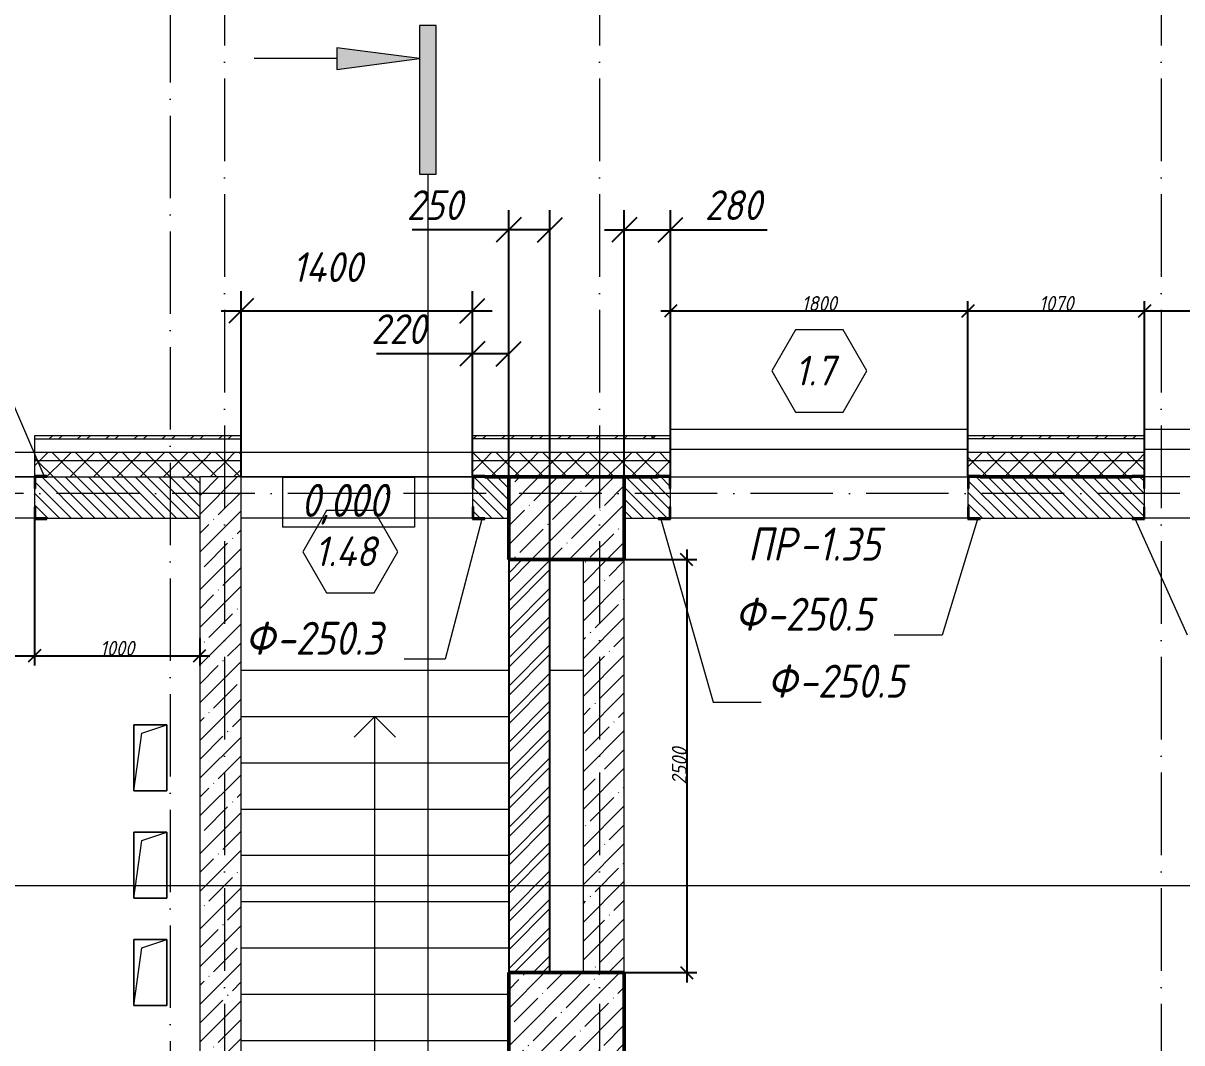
# Model space of a CAD drawing. Header units: millimetres. Extents: x -401725 to 250493, y 305116 to 802890.
# Drawn here: x -154940 to -147926, y 626973 to 633144 of the extents above; entities that cross this region are included whole.
import ezdxf

# ---------------------------------------------------------------- set-up
doc = ezdxf.new("R2010")
doc.units = ezdxf.units.MM
doc.linetypes.add('50_200_ШТРИХ_1Т_ш5_п1_п1_', pattern=[700, 500, -100, 0, -100])
for name, color, linetype, lineweight in [('A-____-____-DIMS', 7, 'Continuous', 9), ('A-DOOR-____-IDEN', 7, 'Continuous', 9), ('A-FLOR-____-OTLN', 7, 'Continuous', 9), ('A-GENM-____-IDEN', 7, 'Continuous', 9), ('A-GENM-____-MCUT', 7, 'Continuous', 25), ('A-GENM-____-OTLN', 7, 'Continuous', 9), ('A-GENM-____-OTLN-1', 7, 'Continuous', 25), ('A-GLAZ-____-OTLN', 7, 'Continuous', 9), ('A-WALL-____-MCUT', 7, 'Continuous', 13), ('A-WALL-____-MCUT-1', 7, 'Continuous', 9), ('A-WALL-____-MCUT-2', 7, 'Continuous', 50), ('A-WALL-____-MCUT-3', 7, 'Continuous', 9), ('A-WALL-____-OTLN', 7, 'Continuous', 9), ('A-WALL-____-PATT-1', 7, 'Continuous', 9), ('G-____-____-DIMS', 7, 'Continuous', 9), ('G-____-____-SYMB', 7, 'Continuous', 9), ('S-COLS-____-MCUT', 7, 'Continuous', 50), ('S-COLS-____-OTLN', 7, 'Continuous', 9), ('S-GRID-____-OTLN-1', 7, '50_200_ШТРИХ_1Т_ш5_п1_п1_', 9), ('S-STRS-____-OTLN-1', 7, 'Continuous', 9)]:
    doc.layers.add(name, color=color, linetype=linetype, lineweight=lineweight)
for name, color, linetype, lineweight, true_color in [('A-WALL-____-MCUT-6', 7, 'Continuous', 25, 0x000000), ('A-WALL-____-MCUT-7', 7, 'Continuous', 9, 0x000000), ('A-WALL-____-PATT-2', 7, 'Continuous', 9, 0x787878), ('A-WALL-____-PATT-6', 7, 'Continuous', 9, 0x000000), ('A-WALL-FNSH-MCUT-3', 7, 'Continuous', 9, 0x000000), ('G-____-____-SYMB-1', 9, 'Continuous', 9, 0x808080), ('G-____-____-SYMB-2', 7, 'Continuous', 9, 0x000000)]:
    doc.layers.add(name, color=color, linetype=linetype, lineweight=lineweight, true_color=true_color)
doc.styles.add('ISOCPEUR_I_10', font='isocpeui.ttf', dxfattribs={"width": 0.9, "height": 180})
doc.styles.add('ISOCPEUR_I_14', font='isocpeui.ttf', dxfattribs={"width": 0.9, "height": 180})
doc.styles.add('ISOCPEUR_I_2', font='isocpeui.ttf', dxfattribs={"width": 0.85, "height": 2.3})
doc.styles.add('ISOCPEUR_I_7', font='isocpeui.ttf', dxfattribs={"width": 0.9, "height": 90})
doc.dimstyles.new('ISO-1_8_0_9К_СРЕДНИЙ_Кладочные_2', dxfattribs={"dimscale": 304.8, "dimtxt": 89.638306, "dimasz": 0.246063, "dimexe": 0.19685, "dimexo": 0, "dimgap": 0, "dimtad": 1, "dimdec": 3, "dimrnd": 0.001, "dimdsep": 46, "dimtxsty": 'ISOCPEUR_I_7', "dimblk1": 'OBLIQUE', "dimblk2": 'OBLIQUE', "dimsah": 1, "dimcen": 0.09, "dimdle": 0.19685, "dimazin": 0, "dimtfac": 1, "dimtdec": 4, "dimtix": 1, "dimtmove": 1, "dimatfit": 3, "dimfxl": 1, "dimtvp": 1, "dimtolj": 1, "dimtzin": 0, "dimarcsym": 2})
doc.dimstyles.new('ISO-1_8_0_9К_СРЕДНИЙ_Кладочные_3', dxfattribs={"dimscale": 304.8, "dimtxt": 179.276612, "dimasz": 0.492126, "dimexe": 0.393701, "dimexo": 0, "dimgap": 0, "dimtad": 1, "dimdec": 3, "dimrnd": 0.001, "dimdsep": 46, "dimtxsty": 'ISOCPEUR_I_10', "dimblk1": 'OBLIQUE', "dimblk2": 'OBLIQUE', "dimsah": 1, "dimcen": 0.09, "dimdle": 0.393701, "dimazin": 0, "dimtfac": 1, "dimtdec": 4, "dimtix": 1, "dimtmove": 0, "dimatfit": 3, "dimfxl": 1, "dimtvp": 1, "dimtolj": 1, "dimtzin": 0, "dimarcsym": 2})
doc.dimstyles.new('ISO-1_8_0_9К_СРЕДНИЙ_Кладочные_4', dxfattribs={"dimscale": 304.8, "dimtxt": 179.276612, "dimasz": 0.492126, "dimexe": 0.393701, "dimexo": 0, "dimgap": 0, "dimtad": 1, "dimdec": 3, "dimrnd": 0.001, "dimdsep": 46, "dimtxsty": 'ISOCPEUR_I_10', "dimblk1": 'OBLIQUE', "dimblk2": 'OBLIQUE', "dimsah": 1, "dimcen": 0.09, "dimdle": 0.393701, "dimazin": 0, "dimtfac": 1, "dimtdec": 4, "dimtix": 1, "dimtmove": 1, "dimatfit": 3, "dimfxl": 1, "dimtvp": 1, "dimtolj": 1, "dimtzin": 0, "dimarcsym": 2})
pattern_1 = [(45, (-175000.74, 544716.51), (-114.04925, 114.04925), []), (45, (-174886.69, 544716.51), (-114.04925, 114.04925), [201.612, -40.322, 3.353, -36.97])]
pattern_2 = [(45, (-175000.74, 544716.51), (-85.53659, 85.53659), []), (45, (-174943.71, 544716.51), (-85.53659, 85.53659), [])]
pattern_3 = [(135, (-175000.736, 544716.51), (-35.35534, -35.35534), [])]
pattern_4 = [(45, (-175000.74, 544716.51), (-70.71068, 70.71068), []), (135, (-175000.74, 544716.51), (-70.71068, -70.71068), [])]

# ---------------------------------------------------------------- blocks, each defined once
blk = doc.blocks.new('BSC_Колонна _Прямоугольная - 500х700-V83-АР1_Кладочный план 1 этажа в осях 1-64_Ю-ЯЯ')
at = {"layer": 'S-COLS-____-OTLN'}
h = blk.add_hatch(dxfattribs=at)
h.set_pattern_fill('FP_85', color=256, style=0, pattern_type=2)
h.set_pattern_definition([(315, (-82431.04, 23350), (114.04925, 114.04925), []), (315, (-82431.04, 23235.95), (114.04925, 114.04925), [201.613, -40.323, 3.353, -36.97])])
h.paths.add_polyline_path([(-250, -350), (250, -350), (250, 350), (-250, 350)], flags=0)
at = {"layer": 'S-COLS-____-MCUT'}
for p, q in [((250, 350), (-250, 350)), ((-250, 350), (-250, -350)), ((250, -350), (250, 350)), ((-250, -350), (250, -350))]:
    blk.add_line(p, q, dxfattribs=at)
blk = doc.blocks.new('Фахверк_СКБ_Уголок - 250_2700-27497298-АР1_Кладочный план 1 этажа в осях 1-64_Ю-ЯЯ')
at = {"layer": 'A-GENM-____-MCUT'}
for p, q in [((200, 181), (125, 181)), ((125, 181), (125, 106)), ((131, 106), (131, 175)), ((131, 175), (200, 175)), ((200, 175), (200, 181)), ((125, 106), (131, 106)), ((131, -6), (125, -6)), ((125, -6), (125, -81)), ((131, -75), (131, -6)), ((125, -81), (200, -81)), ((200, -75), (131, -75)), ((200, -81), (200, -75))]:
    blk.add_line(p, q, dxfattribs=at)
blk = doc.blocks.new('Фахверк_СКБ_Уголок - 250_3520-27500975-АР1_Кладочный план 1 этажа в осях 1-64_Ю-ЯЯ')
at = {"layer": 'A-GENM-____-MCUT'}
for p, q in [((200, 181), (125, 181)), ((125, 181), (125, 106)), ((131, 106), (131, 175)), ((131, 175), (200, 175)), ((200, 175), (200, 181)), ((125, 106), (131, 106)), ((131, -6), (125, -6)), ((125, -6), (125, -81)), ((131, -75), (131, -6)), ((125, -81), (200, -81)), ((200, -75), (131, -75)), ((200, -81), (200, -75))]:
    blk.add_line(p, q, dxfattribs=at)
blk = doc.blocks.new('AR_Отверстие прямоугольное _в плите_ - AR_Отверстие прямоугольное _в плите_-30229371-АР1_Кладочный план 1 этажа в осях 1-64_Ю-ЯЯ')
at = {"layer": 'A-GENM-____-OTLN'}
for p, q in [((100, 200), (-100, 200)), ((-100, 200), (-100, -200)), ((-100, -200), (-50, 150)), ((-50, 150), (100, 200)), ((100, -200), (100, 200)), ((-100, -200), (100, -200))]:
    blk.add_line(p, q, dxfattribs=at)
blk = doc.blocks.new('Отлив_СКБ - Отлив витража_120_НВФ-31885689-АР1_Кладочный план 1 этажа в осях 1-64_Ю-ЯЯ')
at = {"layer": 'A-GLAZ-____-OTLN'}
for p, q in [((0, 83), (0, 120)), ((1800, 120), (0, 120)), ((1800, 120), (1800, 83)), ((0, 2), (1800, 2)), ((1800, 0), (0, 0))]:
    blk.add_line(p, q, dxfattribs=at)
blk = doc.blocks.new('Разрез - Заголовок разреза-10218885-АР1_Кладочный план 1 этажа в осях 1-64_Ю-ЯЯ')
at = {"layer": 'G-____-____-SYMB'}
for points in [[(0, 0.5), (0, -0.5), (-9, -0.5), (-9, 0.5)], [(-6.342, -5.5), (-7.658, -5.5), (-7, -0.5)]]:
    blk.add_hatch(color=256, dxfattribs=at).paths.add_polyline_path(points, flags=0)
for p, q in [((0, 0.5), (-9, 0.5)), ((-9, 0.5), (-9, -0.5)), ((0, -0.5), (0, 0.5)), ((-9, -0.5), (0, -0.5)), ((-7, -0.5), (-7.658, -5.5)), ((-6.342, -5.5), (-7, -0.5)), ((-7.658, -5.5), (-6.342, -5.5)), ((-7, -5.5), (-7, -10.5))]:
    blk.add_line(p, q, dxfattribs=at)
blk = doc.blocks.new('Марка проема - марка проема-27336095-АР1_Кладочный план 1 этажа в осях 1-64_Ю-ЯЯ')
at = {"layer": 'A-DOOR-____-IDEN'}
for p, q in [((-1.439, 0.159), (-2.877, -2.333)), ((1.439, 0.159), (-1.439, 0.159)), ((2.877, -2.333), (1.439, 0.159)), ((-2.877, -2.333), (-1.439, -4.825)), ((1.439, -4.825), (2.877, -2.333)), ((-1.439, -4.825), (1.439, -4.825))]:
    blk.add_line(p, q, dxfattribs=at)
blk = doc.blocks.new('_Oblique')
at = {"color": 0, "linetype": 'ByBlock', "lineweight": -2}
blk.add_line((-0.5, -0.5), (0.5, 0.5), dxfattribs=at)
blk = doc.blocks.new('*D12322')
at = {"layer": 'A-____-____-DIMS', "color": 0, "lineweight": -2, "transparency": 16777216}
for p, q in [((-154870.7, 630141.6), (-154870.7, 629255.6)), ((-156170.7, 629897.6), (-156170.7, 629255.6)), ((-156230.7, 629315.6), (-154810.7, 629315.6))]:
    blk.add_line(p, q, dxfattribs=at)
at = {"layer": 'Defpoints', "color": 0, "transparency": 16777216}
for p in [(-154870.7, 630141.6), (-156170.7, 629897.6), (-154870.7, 629315.6)]:
    blk.add_point(p, dxfattribs=at)
at = {"layer": 'A-____-____-DIMS', "color": 0, "lineweight": -2, "transparency": 16777216, "xscale": 75, "yscale": 75, "zscale": 75, "rotation": 180}
blk.add_blockref('_Oblique', (-156170.7, 629315.6), dxfattribs=at)
at = {"layer": 'A-____-____-DIMS', "color": 0, "lineweight": -2, "transparency": 16777216, "xscale": 75, "yscale": 75, "zscale": 75}
blk.add_blockref('_Oblique', (-154870.7, 629315.6), dxfattribs=at)
at = {"layer": 'A-____-____-DIMS', "color": 0, "transparency": 16777216, "insert": (-155520.7, 629360.6), "char_height": 90, "width": 504.733, "attachment_point": 5, "style": 'ISOCPEUR_I_7'}
blk.add_mtext('\\A1;1300', dxfattribs=at)
blk = doc.blocks.new('*D12323')
at = {"layer": 'A-____-____-DIMS', "color": 0, "lineweight": -2, "transparency": 16777216}
for p, q in [((-154870.7, 630141.6), (-154870.7, 629255.6)), ((-153870.7, 629421.6), (-153870.7, 629255.6)), ((-154930.7, 629315.6), (-153810.7, 629315.6))]:
    blk.add_line(p, q, dxfattribs=at)
at = {"layer": 'Defpoints', "color": 0, "transparency": 16777216}
for p in [(-154870.7, 630141.6), (-153870.7, 629421.6), (-153870.7, 629315.6)]:
    blk.add_point(p, dxfattribs=at)
at = {"layer": 'A-____-____-DIMS', "color": 0, "lineweight": -2, "transparency": 16777216, "xscale": 75, "yscale": 75, "zscale": 75, "rotation": 180}
blk.add_blockref('_Oblique', (-154870.7, 629315.6), dxfattribs=at)
at = {"layer": 'A-____-____-DIMS', "color": 0, "lineweight": -2, "transparency": 16777216, "xscale": 75, "yscale": 75, "zscale": 75}
blk.add_blockref('_Oblique', (-153870.7, 629315.6), dxfattribs=at)
at = {"layer": 'A-____-____-DIMS', "color": 0, "transparency": 16777216, "insert": (-154370.7, 629360.6), "char_height": 90, "width": 504.733, "attachment_point": 5, "style": 'ISOCPEUR_I_7'}
blk.add_mtext('\\A1;1000', dxfattribs=at)
blk = doc.blocks.new('*D12191')
at = {"layer": 'A-____-____-DIMS', "color": 0, "lineweight": -2, "transparency": 16777216}
for p, q in [((-153620.7, 630397.6), (-153620.7, 631522.7)), ((-152220.7, 630403.6), (-152220.7, 631522.7)), ((-153740.7, 631402.7), (-152100.7, 631402.7))]:
    blk.add_line(p, q, dxfattribs=at)
at = {"layer": 'Defpoints', "color": 0, "transparency": 16777216}
for p in [(-152220.7, 631402.7), (-153620.7, 630397.6), (-152220.7, 630403.6)]:
    blk.add_point(p, dxfattribs=at)
at = {"layer": 'A-____-____-DIMS', "color": 0, "lineweight": -2, "transparency": 16777216, "xscale": 150, "yscale": 150, "zscale": 150, "rotation": 180}
blk.add_blockref('_Oblique', (-153620.7, 631402.7), dxfattribs=at)
at = {"layer": 'A-____-____-DIMS', "color": 0, "lineweight": -2, "transparency": 16777216, "xscale": 150, "yscale": 150, "zscale": 150}
blk.add_blockref('_Oblique', (-152220.7, 631402.7), dxfattribs=at)
at = {"layer": 'A-____-____-DIMS', "color": 0, "transparency": 16777216, "insert": (-153310.4, 631757.8), "char_height": 180, "width": 521.281, "attachment_point": 1, "line_spacing_factor": 1.149209, "style": 'ISOCPEUR_I_10'}
blk.add_mtext('\\A1;1400', dxfattribs=at)
blk = doc.blocks.new('*D12192')
at = {"layer": 'A-____-____-DIMS', "color": 0, "lineweight": -2, "transparency": 16777216}
for p, q in [((-152220.7, 630403.6), (-152220.7, 631262.6)), ((-152000.7, 630397.6), (-152000.7, 631262.6)), ((-152220.7, 631142.6), (-152800.7, 631142.6)), ((-152000.7, 631142.6), (-152340.7, 631142.6))]:
    blk.add_line(p, q, dxfattribs=at)
at = {"layer": 'Defpoints', "color": 0, "transparency": 16777216}
for p in [(-152000.7, 631142.6), (-152220.7, 630403.6), (-152000.7, 630397.6)]:
    blk.add_point(p, dxfattribs=at)
at = {"layer": 'A-____-____-DIMS', "color": 0, "lineweight": -2, "transparency": 16777216, "xscale": 150, "yscale": 150, "zscale": 150, "rotation": 180}
blk.add_blockref('_Oblique', (-152220.7, 631142.6), dxfattribs=at)
at = {"layer": 'A-____-____-DIMS', "color": 0, "lineweight": -2, "transparency": 16777216, "xscale": 150, "yscale": 150, "zscale": 150}
blk.add_blockref('_Oblique', (-152000.7, 631142.6), dxfattribs=at)
at = {"layer": 'A-____-____-DIMS', "color": 0, "transparency": 16777216, "insert": (-152833.5, 631382.6), "char_height": 180, "width": 409.578, "attachment_point": 1, "line_spacing_factor": 1.149209, "style": 'ISOCPEUR_I_10'}
blk.add_mtext('\\A1;220', dxfattribs=at)
blk = doc.blocks.new('*D12193')
at = {"layer": 'A-____-____-DIMS', "color": 0, "lineweight": -2, "transparency": 16777216}
for p, q in [((-152000.7, 630397.6), (-152000.7, 632013)), ((-151750.7, 629897.6), (-151750.7, 632013)), ((-152000.7, 631893), (-152585.9, 631893)), ((-151750.7, 631893), (-152120.7, 631893))]:
    blk.add_line(p, q, dxfattribs=at)
at = {"layer": 'Defpoints', "color": 0, "transparency": 16777216}
for p in [(-151750.7, 631893), (-152000.7, 630397.6), (-151750.7, 629897.6)]:
    blk.add_point(p, dxfattribs=at)
at = {"layer": 'A-____-____-DIMS', "color": 0, "lineweight": -2, "transparency": 16777216, "xscale": 150, "yscale": 150, "zscale": 150, "rotation": 180}
blk.add_blockref('_Oblique', (-152000.7, 631893), dxfattribs=at)
at = {"layer": 'A-____-____-DIMS', "color": 0, "lineweight": -2, "transparency": 16777216, "xscale": 150, "yscale": 150, "zscale": 150}
blk.add_blockref('_Oblique', (-151750.7, 631893), dxfattribs=at)
at = {"layer": 'A-____-____-DIMS', "color": 0, "transparency": 16777216, "insert": (-152618.7, 632133), "char_height": 180, "width": 409.578, "attachment_point": 1, "line_spacing_factor": 1.149209, "style": 'ISOCPEUR_I_10'}
blk.add_mtext('\\A1;250', dxfattribs=at)
blk = doc.blocks.new('*D12194')
at = {"layer": 'A-____-____-DIMS', "color": 0, "lineweight": -2, "transparency": 16777216}
for p, q in [((-150922.7, 629957.6), (-150922.7, 627337.6)), ((-151750.7, 629897.6), (-150862.7, 629897.6)), ((-151750.7, 627397.6), (-150862.7, 627397.6))]:
    blk.add_line(p, q, dxfattribs=at)
at = {"layer": 'Defpoints', "color": 0, "transparency": 16777216}
for p in [(-151750.7, 629897.6), (-151750.7, 627397.6), (-150922.7, 627397.6)]:
    blk.add_point(p, dxfattribs=at)
at = {"layer": 'A-____-____-DIMS', "color": 0, "lineweight": -2, "transparency": 16777216, "xscale": 75, "yscale": 75, "zscale": 75}
for p, rotation in [((-150922.7, 629897.6), 90), ((-150922.7, 627397.6), 270)]:
    blk.add_blockref('_Oblique', p, dxfattribs=dict(at, rotation=rotation))
at = {"layer": 'A-____-____-DIMS', "color": 0, "transparency": 16777216, "insert": (-150967.7, 628647.6), "char_height": 90, "width": 546.104, "attachment_point": 5, "rotation": 90, "style": 'ISOCPEUR_I_7'}
blk.add_mtext('\\A1;2500', dxfattribs=at)
blk = doc.blocks.new('*D12196')
at = {"layer": 'A-____-____-DIMS', "color": 0, "lineweight": -2, "transparency": 16777216}
for p, q in [((-151300.7, 630397.6), (-151300.7, 632013)), ((-151020.7, 630403.6), (-151020.7, 632013)), ((-151420.7, 631893), (-151020.7, 631893)), ((-151020.7, 631893), (-150436.6, 631893))]:
    blk.add_line(p, q, dxfattribs=at)
at = {"layer": 'Defpoints', "color": 0, "transparency": 16777216}
for p in [(-151020.7, 631893), (-151300.7, 630397.6), (-151020.7, 630403.6)]:
    blk.add_point(p, dxfattribs=at)
at = {"layer": 'A-____-____-DIMS', "color": 0, "lineweight": -2, "transparency": 16777216, "xscale": 150, "yscale": 150, "zscale": 150, "rotation": 180}
blk.add_blockref('_Oblique', (-151300.7, 631893), dxfattribs=at)
at = {"layer": 'A-____-____-DIMS', "color": 0, "lineweight": -2, "transparency": 16777216, "xscale": 150, "yscale": 150, "zscale": 150}
blk.add_blockref('_Oblique', (-151020.7, 631893), dxfattribs=at)
at = {"layer": 'A-____-____-DIMS', "color": 0, "transparency": 16777216, "insert": (-150813.4, 632133), "char_height": 180, "width": 409.578, "attachment_point": 1, "line_spacing_factor": 1.149209, "style": 'ISOCPEUR_I_10'}
blk.add_mtext('\\A1;280', dxfattribs=at)
blk = doc.blocks.new('*D12197')
at = {"layer": 'A-____-____-DIMS', "color": 0, "lineweight": -2, "transparency": 16777216}
for p, q in [((-151020.7, 630403.6), (-151020.7, 631462.7)), ((-149220.7, 630403.6), (-149220.7, 631462.7)), ((-151080.7, 631402.7), (-149160.7, 631402.7))]:
    blk.add_line(p, q, dxfattribs=at)
at = {"layer": 'Defpoints', "color": 0, "transparency": 16777216}
for p in [(-149220.7, 631402.7), (-151020.7, 630403.6), (-149220.7, 630403.6)]:
    blk.add_point(p, dxfattribs=at)
at = {"layer": 'A-____-____-DIMS', "color": 0, "lineweight": -2, "transparency": 16777216, "xscale": 75, "yscale": 75, "zscale": 75, "rotation": 180}
blk.add_blockref('_Oblique', (-151020.7, 631402.7), dxfattribs=at)
at = {"layer": 'A-____-____-DIMS', "color": 0, "lineweight": -2, "transparency": 16777216, "xscale": 75, "yscale": 75, "zscale": 75}
blk.add_blockref('_Oblique', (-149220.7, 631402.7), dxfattribs=at)
at = {"layer": 'A-____-____-DIMS', "color": 0, "transparency": 16777216, "insert": (-150120.7, 631447.7), "char_height": 90, "width": 504.733, "attachment_point": 5, "style": 'ISOCPEUR_I_7'}
blk.add_mtext('\\A1;1800', dxfattribs=at)
blk = doc.blocks.new('*D12198')
at = {"layer": 'A-____-____-DIMS', "color": 0, "lineweight": -2, "transparency": 16777216}
for p, q in [((-149220.7, 630403.6), (-149220.7, 631462.7)), ((-148150.7, 630403.6), (-148150.7, 631462.7)), ((-149280.7, 631402.7), (-148090.7, 631402.7))]:
    blk.add_line(p, q, dxfattribs=at)
at = {"layer": 'Defpoints', "color": 0, "transparency": 16777216}
for p in [(-148150.7, 631402.7), (-149220.7, 630403.6), (-148150.7, 630403.6)]:
    blk.add_point(p, dxfattribs=at)
at = {"layer": 'A-____-____-DIMS', "color": 0, "lineweight": -2, "transparency": 16777216, "xscale": 75, "yscale": 75, "zscale": 75, "rotation": 180}
blk.add_blockref('_Oblique', (-149220.7, 631402.7), dxfattribs=at)
at = {"layer": 'A-____-____-DIMS', "color": 0, "lineweight": -2, "transparency": 16777216, "xscale": 75, "yscale": 75, "zscale": 75}
blk.add_blockref('_Oblique', (-148150.7, 631402.7), dxfattribs=at)
at = {"layer": 'A-____-____-DIMS', "color": 0, "transparency": 16777216, "insert": (-148685.7, 631448.2), "char_height": 90, "width": 504.733, "attachment_point": 5, "style": 'ISOCPEUR_I_7'}
blk.add_mtext('\\A1;1070', dxfattribs=at)
blk = doc.blocks.new('*D12199')
at = {"layer": 'A-____-____-DIMS', "color": 0, "lineweight": -2, "transparency": 16777216}
for p, q in [((-148150.7, 630403.6), (-148150.7, 631462.7)), ((-146350.7, 630397.6), (-146350.7, 631462.7)), ((-148210.7, 631402.7), (-146290.7, 631402.7))]:
    blk.add_line(p, q, dxfattribs=at)
at = {"layer": 'Defpoints', "color": 0, "transparency": 16777216}
for p in [(-146350.7, 631402.7), (-148150.7, 630403.6), (-146350.7, 630397.6)]:
    blk.add_point(p, dxfattribs=at)
at = {"layer": 'A-____-____-DIMS', "color": 0, "lineweight": -2, "transparency": 16777216, "xscale": 75, "yscale": 75, "zscale": 75, "rotation": 180}
blk.add_blockref('_Oblique', (-148150.7, 631402.7), dxfattribs=at)
at = {"layer": 'A-____-____-DIMS', "color": 0, "lineweight": -2, "transparency": 16777216, "xscale": 75, "yscale": 75, "zscale": 75}
blk.add_blockref('_Oblique', (-146350.7, 631402.7), dxfattribs=at)
at = {"layer": 'A-____-____-DIMS', "color": 0, "transparency": 16777216, "insert": (-147250.7, 631447.7), "char_height": 90, "width": 504.733, "attachment_point": 5, "style": 'ISOCPEUR_I_7'}
blk.add_mtext('\\A1;1800', dxfattribs=at)
blk = doc.blocks.new('Высотные отметки - 9_5х3_5_h_-17668430-АР1_Кладочный план 1 этажа в осях 1-64_Ю-ЯЯ')
at = {"layer": 'G-____-____-DIMS'}
for p, q in [((-4, 3), (-4, 0)), ((4, 3), (-4, 3)), ((4, 3), (4, 0)), ((4, 0), (-4, 0))]:
    blk.add_line(p, q, dxfattribs=at)

msp = doc.modelspace()

# ---------------------------------------------------------------- hatches: boundary and pattern name
at = {"layer": 'A-WALL-____-PATT-1'}
h = msp.add_hatch(dxfattribs=at)
h.set_pattern_fill('FP_6', color=256, style=0, pattern_type=2)
h.set_pattern_definition(pattern_3)
h.paths.add_polyline_path([(-154795.7357, 630147.5526), (-153870.7357, 630147.5526), (-153870.7357, 630397.5526), (-154864.7357, 630397.5526), (-154864.7357, 630328.5526), (-154870.7357, 630328.5526), (-154870.7357, 630216.5526), (-154864.7357, 630216.5526), (-154864.7357, 630147.5526)], flags=0)
h.paths.add_polyline_path([(-156800.7357, 630147.5526), (-156176.7357, 630147.5526), (-156176.7357, 630216.5526), (-156170.7357, 630216.5526), (-156170.7357, 630328.5526), (-156176.7357, 630328.5526), (-156176.7357, 630397.5526), (-156800.7357, 630397.5526)], flags=0)
h = msp.add_hatch(dxfattribs=at)
h.set_pattern_fill('FP_6', color=256, style=0, pattern_type=2)
h.set_pattern_definition(pattern_3)
h.paths.add_polyline_path([(-152038.2431, 630147.5526), (-152000.7357, 630147.5526), (-152000.7357, 630397.5526), (-152214.7357, 630397.5526), (-152214.7357, 630328.5526), (-152220.7357, 630328.5526), (-152220.7357, 630216.5526), (-152214.7357, 630216.5526), (-152214.7357, 630147.5526), (-152145.7357, 630147.5526)], flags=0)
h = msp.add_hatch(dxfattribs=at)
h.set_pattern_fill('FP_6', color=256, style=0, pattern_type=2)
h.set_pattern_definition(pattern_3)
h.paths.add_polyline_path([(-148156.7357, 630147.5526), (-148156.7357, 630216.5526), (-148150.7357, 630216.5526), (-148150.7357, 630328.5526), (-148156.7357, 630328.5526), (-148156.7357, 630397.5526), (-149214.7357, 630397.5526), (-149214.7357, 630328.5526), (-149220.7357, 630328.5526), (-149220.7357, 630216.5526), (-149214.7357, 630216.5526), (-149214.7357, 630147.5526), (-148225.7357, 630147.5526)], flags=0)
h.paths.add_polyline_path([(-151095.7357, 630147.5526), (-151026.7357, 630147.5526), (-151026.7357, 630216.5526), (-151020.7357, 630216.5526), (-151020.7357, 630328.5526), (-151026.7357, 630328.5526), (-151026.7357, 630397.5526), (-151300.7357, 630397.5526), (-151300.7357, 630147.5526)], flags=0)
at = {"layer": 'A-WALL-____-PATT-2'}
h = msp.add_hatch(dxfattribs=at)
h.set_pattern_fill('FP_3', color=256, style=0, pattern_type=2)
h.set_pattern_definition(pattern_2)
h.paths.add_polyline_path([(-152220.7357, 630627.5526), (-151131.7357, 630627.5526), (-151131.7357, 630647.5526), (-152220.7357, 630647.5526)], flags=0)
h.paths.add_polyline_path([(-153620.7357, 630627.5526), (-153620.7357, 630647.5526), (-154870.7357, 630647.5526), (-154870.7357, 630627.5526), (-153805.7074, 630627.5526)], flags=0)
h.paths.add_polyline_path([(-165600.7357, 630627.5526), (-156170.7357, 630627.5526), (-156170.7357, 630647.5526), (-165600.7357, 630647.5526)], flags=0)
h.paths.add_polyline_path([(-169450.7357, 630627.5526), (-169450.7357, 630647.5526), (-177680.7357, 630647.5526), (-177680.7357, 630627.5526), (-169712.886, 630627.5526)], flags=0)
h = msp.add_hatch(dxfattribs=at)
h.set_pattern_fill('FP_3', color=256, style=0, pattern_type=2)
h.set_pattern_definition(pattern_2)
h.paths.add_polyline_path([(-124835.7357, 630627.5526), (-124835.7357, 630647.5526), (-126700.7357, 630647.5526), (-126700.7357, 630627.5526), (-125526.2788, 630627.5526)], flags=0)
h.paths.add_polyline_path([(-129944.9395, 630627.5526), (-128500.7357, 630627.5526), (-128500.7357, 630647.5526), (-130200.7357, 630647.5526), (-130200.7357, 630627.5526)], flags=0)
h.paths.add_polyline_path([(-132000.7357, 630627.5526), (-132000.7357, 630647.5526), (-133700.7357, 630647.5526), (-133700.7357, 630627.5526), (-132596.136, 630627.5526)], flags=0)
h.paths.add_polyline_path([(-142597.7357, 630627.5526), (-142500.7357, 630627.5526), (-142500.7357, 630647.5526), (-143400.7357, 630647.5526), (-143400.7357, 630627.5526), (-143200.9217, 630627.5526)], flags=0)
h.paths.add_polyline_path([(-140625.7357, 630627.5526), (-139000.7357, 630627.5526), (-139000.7357, 630647.5526), (-140625.7357, 630647.5526)], flags=0)
h.paths.add_polyline_path([(-146350.7357, 630627.5526), (-145200.7357, 630627.5526), (-145200.7357, 630647.5526), (-146350.7357, 630647.5526)], flags=0)
h.paths.add_polyline_path([(-148150.7357, 630627.5526), (-148150.7357, 630647.5526), (-149220.7357, 630647.5526), (-149220.7357, 630627.5526), (-148503.3145, 630627.5526)], flags=0)
h.paths.add_polyline_path([(-137200.7357, 630627.5526), (-135500.7357, 630627.5526), (-135500.7357, 630647.5526), (-137200.7357, 630647.5526)], flags=0)
h.paths.add_polyline_path([(-151130.7357, 630627.5526), (-151020.7357, 630627.5526), (-151020.7357, 630647.5526), (-151130.7357, 630647.5526)], flags=0)
h = msp.add_hatch(dxfattribs=at)
h.set_pattern_fill('FP_1', color=256, style=0, pattern_type=2)
h.set_pattern_definition(pattern_4)
h.paths.add_polyline_path([(-143200.9217, 630497.5526), (-142597.7357, 630497.5526), (-142597.7357, 630547.5526), (-143400.7357, 630547.5526), (-143400.7357, 630497.5526)], flags=0)
h.paths.add_polyline_path([(-153620.7357, 630497.5526), (-153620.7357, 630547.5526), (-154870.7357, 630547.5526), (-154870.7357, 630497.5526), (-153805.7074, 630497.5526)], flags=0)
h.paths.add_polyline_path([(-152220.7357, 630497.5526), (-151020.7357, 630497.5526), (-151020.7357, 630547.5526), (-152220.7357, 630547.5526)], flags=0)
h.paths.add_polyline_path([(-146350.7357, 630497.5526), (-145200.7357, 630497.5526), (-145200.7357, 630547.5526), (-146350.7357, 630547.5526)], flags=0)
h.paths.add_polyline_path([(-149220.7357, 630497.5526), (-148150.7357, 630497.5526), (-148150.7357, 630547.5526), (-149220.7357, 630547.5526)], flags=0)
h.paths.add_polyline_path([(-169450.7357, 630497.5526), (-169450.7357, 630547.5526), (-177550.7357, 630547.5526), (-177550.7357, 630497.5526), (-169712.886, 630497.5526)], flags=0)
h.paths.add_polyline_path([(-164410.4931, 630497.5526), (-156170.7357, 630497.5526), (-156170.7357, 630547.5526), (-165600.7357, 630547.5526), (-165600.7357, 630497.5526)], flags=0)
h = msp.add_hatch(dxfattribs=at)
h.set_pattern_fill('FP_1', color=256, style=0, pattern_type=2)
h.set_pattern_definition(pattern_4)
h.paths.add_polyline_path([(-142600.7357, 630397.5526), (-142597.7357, 630397.5526), (-142597.7357, 630497.5526), (-143400.7357, 630497.5526), (-143400.7357, 630403.5526), (-143325.7357, 630403.5526), (-143325.7357, 630397.5526), (-143200.9217, 630397.5526)], flags=0)
h.paths.add_polyline_path([(-145275.7357, 630397.5526), (-145275.7357, 630403.5526), (-145200.7357, 630403.5526), (-145200.7357, 630497.5526), (-146350.7357, 630497.5526), (-146350.7357, 630397.5526), (-145750.7357, 630397.5526)], flags=0)
h.paths.add_polyline_path([(-148503.3145, 630397.5526), (-148225.7357, 630397.5526), (-148225.7357, 630403.5526), (-148150.7357, 630403.5526), (-148150.7357, 630497.5526), (-149220.7357, 630497.5526), (-149220.7357, 630403.5526), (-149145.7357, 630403.5526), (-149145.7357, 630397.5526)], flags=0)
h.paths.add_polyline_path([(-151300.7357, 630397.5526), (-151095.7357, 630397.5526), (-151095.7357, 630403.5526), (-151020.7357, 630403.5526), (-151020.7357, 630497.5526), (-152220.7357, 630497.5526), (-152220.7357, 630403.5526), (-152145.7357, 630403.5526), (-152145.7357, 630397.5526), (-152000.7357, 630397.5526)], flags=0)
h.paths.add_polyline_path([(-153805.7074, 630397.5526), (-153620.7357, 630397.5526), (-153620.7357, 630497.5526), (-154870.7357, 630497.5526), (-154870.7357, 630403.5526), (-154795.7357, 630403.5526), (-154795.7357, 630397.5526)], flags=0)
h.paths.add_polyline_path([(-156245.7357, 630397.5526), (-156245.7357, 630403.5526), (-156170.7357, 630403.5526), (-156170.7357, 630497.5526), (-165600.7357, 630497.5526), (-165600.7357, 630397.5526), (-156456.9038, 630397.5526)], flags=0)
h.paths.add_polyline_path([(-177450.7357, 630397.5526), (-169450.7357, 630397.5526), (-169450.7357, 630497.5526), (-177450.7357, 630497.5526)], flags=0)
h = msp.add_hatch(dxfattribs=at)
h.set_pattern_fill('FP_2', color=256, style=0, pattern_type=2)
h.set_pattern_definition(pattern_1)
h.paths.add_polyline_path([(-153870.7357, 622697.5526), (-153620.7357, 622697.5526), (-153620.7357, 630397.5526), (-153870.7357, 630397.5526), (-153870.7357, 622929.7757)], flags=0)
h = msp.add_hatch(dxfattribs=at)
h.set_pattern_fill('FP_2', color=256, style=0, pattern_type=2)
h.set_pattern_definition(pattern_1)
h.paths.add_polyline_path([(-151550.7357, 627397.5526), (-151300.7357, 627397.5526), (-151300.7357, 629897.5526), (-151550.7357, 629897.5526), (-151550.7357, 627773.231)], flags=0)
at = {"layer": 'A-WALL-____-PATT-6'}
h = msp.add_hatch(dxfattribs=at)
h.set_pattern_fill('FP_3', color=256, style=0, pattern_type=2)
h.set_pattern_definition(pattern_2)
h.paths.add_polyline_path([(-151750.7357, 627397.5526), (-151750.7357, 629897.5526), (-152000.7357, 629897.5526), (-152000.7357, 627397.5526)], flags=0)
at = {"layer": 'S-COLS-____-OTLN'}
h = msp.add_hatch(dxfattribs=at)
h.set_pattern_fill('FP_2', color=256, style=0, pattern_type=2)
h.set_pattern_definition(pattern_1)
h.paths.add_polyline_path([(-151300.7357, 629897.5526), (-151300.7357, 630397.5526), (-152000.7357, 630397.5526), (-152000.7357, 629897.5526)], flags=0)

# ---------------------------------------------------------------- linework, layer by layer
at = {"layer": 'A-FLOR-____-OTLN'}
for p, q in [((-152220.7357, 630397.5526), (-153620.7132, 630397.5526)), ((-151750.7357, 629227.5526), (-151550.7357, 629227.5526)), ((-154270.7357, 628897.5526), (-154070.7357, 628897.5526)), ((-154270.7357, 628497.5526), (-154270.7357, 628897.5526)), ((-154070.7357, 628897.5526), (-154070.7357, 628497.5526)), ((-153620.7132, 628947.5526), (-152000.7357, 628947.5526)), ((-154070.7357, 628497.5526), (-154270.7357, 628497.5526)), ((-154270.7357, 628247.5526), (-154070.7357, 628247.5526)), ((-154270.7357, 627847.5526), (-154270.7357, 628247.5526)), ((-154070.7357, 628247.5526), (-154070.7357, 627847.5526)), ((-154070.7357, 627847.5526), (-154270.7357, 627847.5526)), ((-154270.7357, 627597.5526), (-154070.7357, 627597.5526)), ((-154270.7357, 627197.5526), (-154270.7357, 627597.5526)), ((-154070.7357, 627597.5526), (-154070.7357, 627197.5526)), ((-154070.7357, 627197.5526), (-154270.7357, 627197.5526))]:
    msp.add_line(p, q, dxfattribs=at)
at = {"layer": 'A-GENM-____-IDEN'}
for p, q in [((-154812.4024, 630403.5526), (-155235.7149, 631385.6761)), ((-152162.4024, 630141.5526), (-152386.1878, 629294.0043)), ((-151079.069, 630141.5526), (-150763.2936, 629034.6731)), ((-149162.4024, 630141.5526), (-149377.1149, 629439.2972)), ((-148209.069, 630141.5526), (-147893.7488, 629442.34)), ((-149377.1149, 629439.2972), (-149667.6021, 629439.2972)), ((-152386.1878, 629294.0043), (-152633.0007, 629294.0043)), ((-150763.2936, 629034.6731), (-150471.6994, 629034.6731))]:
    msp.add_line(p, q, dxfattribs=at)
at = {"layer": 'A-WALL-____-MCUT'}
for p, q in [((-154870.7357, 630627.5526), (-153620.7357, 630627.5526)), ((-154870.7357, 630627.5526), (-154870.7357, 630403.5526)), ((-153620.7357, 630397.5526), (-153620.7357, 630627.5526)), ((-152220.7357, 630627.5526), (-152220.7357, 630403.5526)), ((-151020.7357, 630627.5526), (-152220.7357, 630627.5526)), ((-151020.7357, 630403.5526), (-151020.7357, 630627.5526)), ((-148150.7357, 630627.5526), (-149220.7357, 630627.5526)), ((-149220.7357, 630627.5526), (-149220.7357, 630403.5526)), ((-148150.7357, 630403.5526), (-148150.7357, 630627.5526)), ((-154795.7357, 630397.5526), (-153870.7357, 630397.5526)), ((-152000.7357, 630397.5526), (-151300.7357, 630397.5526))]:
    msp.add_line(p, q, dxfattribs=at)
at = {"layer": 'A-WALL-____-MCUT-1'}
for p, q in [((-152000.7357, 630147.5526), (-152000.7357, 630397.5526)), ((-151300.7357, 630397.5526), (-151300.7357, 630147.5526)), ((-154870.7357, 630328.5526), (-154870.7357, 630216.5526)), ((-152220.7357, 630328.5526), (-152220.7357, 630216.5526)), ((-151020.7357, 630216.5526), (-151020.7357, 630328.5526)), ((-149220.7357, 630328.5526), (-149220.7357, 630216.5526)), ((-148150.7357, 630216.5526), (-148150.7357, 630328.5526)), ((-154795.7357, 630147.5526), (-153870.7357, 630147.5526)), ((-152145.7357, 630147.5526), (-152000.7357, 630147.5526)), ((-151300.7357, 630147.5526), (-151095.7357, 630147.5526)), ((-149145.7357, 630147.5526), (-148225.7357, 630147.5526))]:
    msp.add_line(p, q, dxfattribs=at)
at = {"layer": 'A-WALL-____-MCUT-2'}
for p, q in [((-152000.7357, 630397.5526), (-152145.7357, 630397.5526)), ((-151095.7357, 630397.5526), (-151300.7357, 630397.5526)), ((-148225.7357, 630397.5526), (-149145.7357, 630397.5526))]:
    msp.add_line(p, q, dxfattribs=at)
at = {"layer": 'A-WALL-____-MCUT-3'}
for p, q in [((-153870.7357, 630397.5526), (-153870.7357, 622447.5526)), ((-153620.7357, 630397.5526), (-153870.7357, 630397.5526)), ((-153620.7357, 622697.5526), (-153620.7357, 630397.5526)), ((-151550.7357, 629897.5526), (-151550.7357, 627397.5526)), ((-151300.7357, 629897.5526), (-151550.7357, 629897.5526)), ((-151300.7357, 627397.5526), (-151300.7357, 629897.5526))]:
    msp.add_line(p, q, dxfattribs=at)
at = {"layer": 'A-WALL-____-MCUT-6'}
for p, q in [((-151750.7357, 629897.5526), (-152000.7357, 629897.5526)), ((-152000.7357, 629897.5526), (-152000.7357, 627397.5526)), ((-151750.7357, 627397.5526), (-151750.7357, 629897.5526))]:
    msp.add_line(p, q, dxfattribs=at)
at = {"layer": 'A-WALL-____-MCUT-7'}
for p, q in [((-154870.7357, 630547.5526), (-153620.7357, 630547.5526)), ((-152220.7357, 630547.5526), (-151020.7357, 630547.5526)), ((-149220.7357, 630547.5526), (-148150.7357, 630547.5526)), ((-154870.7357, 630497.5526), (-153620.7357, 630497.5526)), ((-152220.7357, 630497.5526), (-151020.7357, 630497.5526)), ((-149220.7357, 630497.5526), (-148150.7357, 630497.5526))]:
    msp.add_line(p, q, dxfattribs=at)
at = {"layer": 'A-WALL-____-OTLN'}
for p, q in [((-156170.7357, 630547.5526), (-154870.7357, 630547.5526)), ((-153620.7357, 630547.5526), (-152220.7357, 630547.5526)), ((-156170.7357, 630397.5526), (-154870.7357, 630397.5526)), ((-154870.7357, 630397.5526), (-156170.7357, 630397.5526)), ((-153620.7357, 630397.5526), (-152220.7357, 630397.5526)), ((-153620.7132, 630397.5526), (-153620.7357, 630397.5526)), ((-151020.7357, 630397.5526), (-149220.7357, 630397.5526)), ((-146350.7357, 630397.5526), (-148150.7357, 630397.5526)), ((-154870.7357, 630147.5526), (-156170.7357, 630147.5526)), ((-152220.7357, 630147.5526), (-153620.7357, 630147.5526)), ((-149220.7357, 630147.5526), (-151020.7357, 630147.5526)), ((-146350.7357, 630147.5526), (-148150.7357, 630147.5526))]:
    msp.add_line(p, q, dxfattribs=at)
at = {"layer": 'A-WALL-FNSH-MCUT-3'}
for p, q in [((-153620.7357, 630647.5526), (-154870.7357, 630647.5526)), ((-154870.7357, 630647.5526), (-154870.7357, 630627.5526)), ((-153620.7357, 630627.5526), (-153620.7357, 630647.5526)), ((-151131.7357, 630647.5526), (-152220.7357, 630647.5526)), ((-152220.7357, 630647.5526), (-152220.7357, 630627.5526)), ((-151131.7357, 630627.5526), (-151131.7357, 630647.5526)), ((-151020.7357, 630647.5526), (-151130.7357, 630647.5526)), ((-151130.7357, 630647.5526), (-151130.7357, 630627.5526)), ((-151020.7357, 630627.5526), (-151020.7357, 630647.5526)), ((-148150.7357, 630647.5526), (-149220.7357, 630647.5526)), ((-149220.7357, 630647.5526), (-149220.7357, 630627.5526)), ((-148150.7357, 630627.5526), (-148150.7357, 630647.5526))]:
    msp.add_line(p, q, dxfattribs=at)
at = {"layer": 'G-____-____-SYMB-1'}
msp.add_line((-152490.7357, 632229.6075), (-152490.7357, 599638.0359), dxfattribs=at)
at = {"layer": 'G-____-____-SYMB-2'}
msp.add_line((-180262.5176, 627925.5632), (-70620.9903, 627925.5632), dxfattribs=at)
at = {"layer": 'S-COLS-____-MCUT'}
for p, q in [((-151300.7357, 630397.5526), (-152000.7357, 630397.5526)), ((-152000.7357, 630397.5526), (-152000.7357, 629897.5526)), ((-151300.7357, 629897.5526), (-151300.7357, 630397.5526)), ((-152000.7357, 629897.5526), (-151300.7357, 629897.5526))]:
    msp.add_line(p, q, dxfattribs=at)
at = {"layer": 'S-GRID-____-OTLN-1'}
for p, q in [((-153720.7357, 635609.362), (-153720.7357, 621963.8409)), ((-151450.7357, 635609.362), (-151450.7357, 611391.9943)), ((-148050.7357, 635609.362), (-148050.7357, 597608.0984)), ((-154050.7357, 635384.7011), (-154050.7357, 597608.0984)), ((-70926.3291, 630297.5526), (-179669.5059, 630297.5526))]:
    msp.add_line(p, q, dxfattribs=at)
at = {"layer": 'S-STRS-____-OTLN-1'}
for p, q in [((-153620.7357, 629227.5526), (-152000.758, 629227.5526)), ((-153620.7357, 628947.5526), (-152000.758, 628947.5526)), ((-153620.7357, 628947.5526), (-152000.758, 628947.5526)), ((-152810.758, 628947.5526), (-152935.758, 628822.5526)), ((-152810.758, 628667.5526), (-152810.758, 628947.5526)), ((-152810.758, 628947.5526), (-152685.758, 628822.5526)), ((-153620.7357, 628667.5526), (-152000.758, 628667.5526)), ((-153620.7357, 628667.5526), (-152000.758, 628667.5526)), ((-152810.758, 628387.5526), (-152810.758, 628667.5526)), ((-153620.7357, 628387.5526), (-152000.758, 628387.5526)), ((-153620.7357, 628387.5526), (-152000.758, 628387.5526)), ((-152810.758, 628107.5526), (-152810.758, 628387.5526)), ((-153620.7357, 628107.5526), (-152000.758, 628107.5526)), ((-153620.7357, 628107.5526), (-152000.758, 628107.5526)), ((-152810.758, 627827.5526), (-152810.758, 628107.5526)), ((-153620.7357, 627827.5526), (-152000.758, 627827.5526)), ((-153620.7357, 627827.5526), (-152000.758, 627827.5526)), ((-152810.758, 627547.5526), (-152810.758, 627827.5526)), ((-153620.7357, 627547.5526), (-152000.758, 627547.5526)), ((-153620.7357, 627547.5526), (-152000.758, 627547.5526)), ((-152810.758, 627267.5526), (-152810.758, 627547.5526)), ((-153620.7357, 627267.5526), (-152000.758, 627267.5526)), ((-153620.7357, 627267.5526), (-152000.758, 627267.5526)), ((-152810.758, 626987.5526), (-152810.758, 627267.5526)), ((-153620.7357, 626987.5526), (-152000.758, 626987.5526)), ((-153620.7357, 626987.5526), (-152000.758, 626987.5526)), ((-152810.758, 626707.5526), (-152810.758, 626987.5526))]:
    msp.add_line(p, q, dxfattribs=at)

# ---------------------------------------------------------------- block references
at = {"layer": 'A-DOOR-____-IDEN', "xscale": 99.99999999999993, "yscale": 99.99999999999993, "zscale": 99.99999999999993}
for p in [(-150120.7357, 631272.5526), (-152958.8989, 630178.6553)]:
    msp.add_blockref('Марка проема - марка проема-27336095-АР1_Кладочный план 1 этажа в осях 1-64_Ю-ЯЯ', p, dxfattribs=at)
at = {"layer": 'A-GENM-____-OTLN'}
for p in [(-154170.7357, 628697.5526), (-154170.7357, 628047.5526), (-154170.7357, 627397.5526)]:
    msp.add_blockref('AR_Отверстие прямоугольное _в плите_ - AR_Отверстие прямоугольное _в плите_-30229371-АР1_Кладочный план 1 этажа в осях 1-64_Ю-ЯЯ', p, dxfattribs=at)
at = {"layer": 'A-GENM-____-OTLN-1'}
for name, p in [('Фахверк_СКБ_Уголок - 250_2700-27497298-АР1_Кладочный план 1 этажа в осях 1-64_Ю-ЯЯ', (-154995.7357, 630222.5526)), ('Фахверк_СКБ_Уголок - 250_2700-27497298-АР1_Кладочный план 1 этажа в осях 1-64_Ю-ЯЯ', (-152345.7357, 630222.5526)), ('Фахверк_СКБ_Уголок - 250_3520-27500975-АР1_Кладочный план 1 этажа в осях 1-64_Ю-ЯЯ', (-149345.7357, 630222.5526))]:
    msp.add_blockref(name, p, dxfattribs=at)
at = {"layer": 'A-GENM-____-OTLN-1', "rotation": 180}
for p in [(-150895.7357, 630322.5526), (-148025.7357, 630322.5526)]:
    msp.add_blockref('Фахверк_СКБ_Уголок - 250_3520-27500975-АР1_Кладочный план 1 этажа в осях 1-64_Ю-ЯЯ', p, dxfattribs=at)
at = {"layer": 'A-GLAZ-____-OTLN'}
for p in [(-151020.7357, 630564.5526), (-148150.7357, 630564.5526)]:
    msp.add_blockref('Отлив_СКБ - Отлив витража_120_НВФ-31885689-АР1_Кладочный план 1 этажа в осях 1-64_Ю-ЯЯ', p, dxfattribs=at)
at = {"layer": 'G-____-____-DIMS', "xscale": 99.99999999999993, "yscale": 99.99999999999993, "zscale": 99.99999999999993}
msp.add_blockref('Высотные отметки - 9_5х3_5_h_-17668430-АР1_Кладочный план 1 этажа в осях 1-64_Ю-ЯЯ', (-152970.6945, 630094.608), dxfattribs=at)
at = {"layer": 'G-____-____-SYMB', "xscale": 99.99999999999993, "yscale": 99.99999999999993, "zscale": 99.99999999999993, "rotation": 269.9999999999996}
msp.add_blockref('Разрез - Заголовок разреза-10218885-АР1_Кладочный план 1 этажа в осях 1-64_Ю-ЯЯ', (-152490.7357, 632229.6075), dxfattribs=at)
at = {"layer": 'S-COLS-____-OTLN', "rotation": 89.9999999999999}
msp.add_blockref('BSC_Колонна _Прямоугольная - 500х700-V83-АР1_Кладочный план 1 этажа в осях 1-64_Ю-ЯЯ', (-151650.7357, 627147.5526), dxfattribs=at)

# ---------------------------------------------------------------- texts
at = {"layer": 'A-DOOR-____-IDEN', "attachment_point": 1}
for s, insert, char_height, width, style in [('1.7', (-150268.5248, 631131.3721), 180, 310.253062, 'ISOCPEUR_I_14'), ('ПР', (-150552.5061, 630091.0721), 200, 375.18975, 'ISOCPEUR_I_2'), ('-1.35', (-150242.9436, 630091.0721), 200, 663.79725, 'ISOCPEUR_I_2'), ('1.48', (-153175.088, 630037.4748), 180, 476.202375, 'ISOCPEUR_I_14')]:
    msp.add_mtext(s, dxfattribs=dict(at, insert=insert, char_height=char_height, width=width, style=style))
at = {"layer": 'A-GENM-____-IDEN', "char_height": 200, "attachment_point": 1, "style": 'ISOCPEUR_I_2'}
for s, insert, width in [('\\fISOCPEUR|b0|i1|c204|p34|;\\W.9;Ф', (-150632.1588, 629666.4133), 230.886), ('-250.5', (-150441.6588, 629666.4133), 865.8225), ('\\fISOCPEUR|b0|i1|c204|p34|;\\W.9;Ф', (-153597.5573, 629521.1205), 230.886), ('-250.3', (-153407.0573, 629521.1205), 865.8225), ('\\fISOCPEUR|b0|i1|c204|p34|;\\W.9;Ф', (-150436.2561, 629261.7893), 230.886), ('-250.5', (-150245.7561, 629261.7893), 865.8225)]:
    msp.add_mtext(s, dxfattribs=dict(at, insert=insert, width=width))
at = {"layer": 'G-____-____-DIMS', "insert": (-153257.5276, 630355.8992), "char_height": 200, "width": 688.399425, "attachment_point": 1, "line_spacing_factor": 1.149209, "style": 'ISOCPEUR_I_2'}
msp.add_mtext('0,000', dxfattribs=at)

# ---------------------------------------------------------------- dimensions: what is measured, and where the dimension line sits
at = {"layer": 'A-____-____-DIMS'}
for base, p1, p2, dimstyle, override, picture, middle in [((-151750.7357, 631892.95), (-152000.7357, 630397.5526), (-151750.7357, 629897.5526), 'ISO-1_8_0_9К_СРЕДНИЙ_Кладочные_3', {"dimpost": '<>', "dimfxl": 559.016994}, '*D12193', (-152413.8762, 631892.95)), ((-151020.7357, 631892.95), (-151300.7357, 630397.5526), (-151020.7357, 630403.5526), 'ISO-1_8_0_9К_СРЕДНИЙ_Кладочные_3', {"dimpost": '<>', "dimfxl": 280.064278}, '*D12196', (-150608.641, 631892.95)), ((-152220.7357, 631402.6599), (-153620.7357, 630397.5526), (-152220.7357, 630403.5526), 'ISO-1_8_0_9К_СРЕДНИЙ_Кладочные_4', {"dimpost": '<>', "dimfxl": 1400.012857}, '*D12191', (-153049.7222, 631517.822)), ((-152000.7357, 631142.5975), (-152220.7357, 630403.5526), (-152000.7357, 630397.5526), 'ISO-1_8_0_9К_СРЕДНИЙ_Кладочные_3', {"dimpost": '<>', "dimfxl": 220.081803}, '*D12192', (-152628.6815, 631142.5975))]:
    dim = msp.add_linear_dim(base=base, p1=p1, p2=p2, dimstyle=dimstyle, override=override, dxfattribs=at)
    dim.commit()
    dim.dimension.update_dxf_attribs({"geometry": picture, "text_midpoint": middle, "dimtype": 160})
for base, p1, p2, override, picture, middle in [((-149220.7357, 631402.6599), (-151020.7357, 630403.5526), (-149220.7357, 630403.5526), {"dimpost": '<>', "dimfxl": 1800}, '*D12197', (-150120.7357, 631447.6599)), ((-148150.7357, 631402.6599), (-149220.7357, 630403.5526), (-148150.7357, 630403.5526), {"dimpost": '<>', "dimfxl": 1070}, '*D12198', (-148685.7357, 631448.2395)), ((-146350.7357, 631402.6599), (-148150.7357, 630403.5526), (-146350.7357, 630397.5526), {"dimpost": '<>', "dimfxl": 1800.01}, '*D12199', (-147250.7357, 631447.6599)), ((-154870.7357, 629315.5669), (-156170.7357, 629897.5526), (-154870.7357, 630141.5526), {"dimpost": '<>', "dimfxl": 1322.700268}, '*D12322', (-155520.7357, 629360.5669)), ((-153870.7357, 629315.5669), (-154870.7357, 630141.5526), (-153870.7357, 629421.6329), {"dimpost": '<>', "dimfxl": 1232.186821}, '*D12323', (-154370.7357, 629360.5669))]:
    dim = msp.add_linear_dim(base=base, p1=p1, p2=p2, dimstyle='ISO-1_8_0_9К_СРЕДНИЙ_Кладочные_2', override=override, dxfattribs=at)
    dim.commit()
    dim.dimension.update_dxf_attribs({"geometry": picture, "text_midpoint": middle})
dim = msp.add_linear_dim(base=(-150922.7252, 627397.5526), p1=(-151750.7357, 629897.5526), p2=(-151750.7357, 627397.5526), angle=90, dimstyle='ISO-1_8_0_9К_СРЕДНИЙ_Кладочные_2', override={"dimpost": '<>', "dimfxl": 2500}, dxfattribs=at)
dim.commit()
dim.dimension.update_dxf_attribs({"geometry": '*D12194', "text_midpoint": (-150967.7252, 628647.5526)})

doc.saveas('drawing.dxf')
